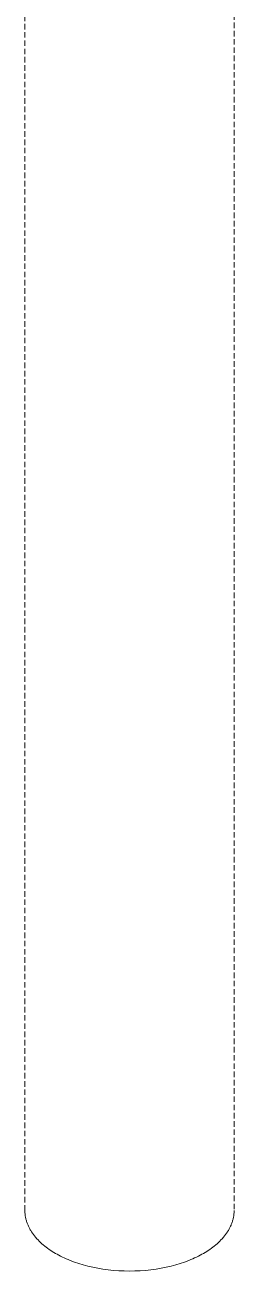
# Model space of a CAD drawing. Header units: millimetres. Extents: x 311 to 4068, y 1050 to 3803.
# Drawn here: x 3980.5 to 4028.8, y 2009.6 to 2297 of the extents above; entities that cross this region are included whole.
import ezdxf

# ---------------------------------------------------------------- set-up
doc = ezdxf.new("R2010")
doc.units = ezdxf.units.MM
doc.linetypes.add('HIDDEN', pattern=[1.905, 1.27, -0.635])
doc.layers.add('ZANO_R_przerywana', color=7, linetype='HIDDEN', lineweight=0)

msp = doc.modelspace()

# ---------------------------------------------------------------- linework, layer by layer
at = {"layer": 'ZANO_R_przerywana'}
for p, q in [((3980.49, 2023.58), (3980.49, 2368.05)), ((4028.79, 2368.05), (4028.79, 2023.58)), ((3980.49, 2023.58), (3980.49, 2023.4)), ((3980.49, 2023.4), (3980.49, 2023.22)), ((4028.79, 2023.58), (4028.78, 2023.4)), ((4028.78, 2023.4), (4028.78, 2023.22)), ((3980.49, 2023.22), (3980.5, 2023.04)), ((3980.5, 2023.04), (3980.52, 2022.86)), ((3980.52, 2022.86), (3980.54, 2022.68)), ((3980.54, 2022.68), (3980.56, 2022.5)), ((3980.56, 2022.5), (3980.58, 2022.32)), ((3980.58, 2022.32), (3980.61, 2022.14)), ((3980.61, 2022.14), (3980.65, 2021.96)), ((3980.65, 2021.96), (3980.69, 2021.78)), ((3980.69, 2021.78), (3980.73, 2021.6)), ((3980.73, 2021.6), (3980.78, 2021.43)), ((3980.78, 2021.43), (3980.83, 2021.25)), ((3980.83, 2021.25), (3980.88, 2021.07)), ((3980.88, 2021.07), (3980.94, 2020.9)), ((3980.94, 2020.9), (3981, 2020.72)), ((3981, 2020.72), (3981.06, 2020.55)), ((3981.06, 2020.55), (3981.13, 2020.38)), ((3981.13, 2020.38), (3981.21, 2020.2)), ((4028.14, 2020.38), (4028.07, 2020.2)), ((4028.21, 2020.55), (4028.14, 2020.38)), ((4028.27, 2020.72), (4028.21, 2020.55)), ((4028.33, 2020.9), (4028.27, 2020.72)), ((4028.39, 2021.07), (4028.33, 2020.9)), ((4028.45, 2021.25), (4028.39, 2021.07)), ((4028.5, 2021.43), (4028.45, 2021.25)), ((4028.54, 2021.6), (4028.5, 2021.43)), ((4028.58, 2021.78), (4028.54, 2021.6)), ((4028.62, 2021.96), (4028.58, 2021.78)), ((4028.66, 2022.14), (4028.62, 2021.96)), ((4028.69, 2022.32), (4028.66, 2022.14)), ((4028.71, 2022.5), (4028.69, 2022.32)), ((4028.74, 2022.68), (4028.71, 2022.5)), ((4028.75, 2022.86), (4028.74, 2022.68)), ((4028.77, 2023.04), (4028.75, 2022.86)), ((4028.78, 2023.22), (4028.77, 2023.04)), ((3981.21, 2020.2), (3981.28, 2020.03)), ((3981.28, 2020.03), (3981.36, 2019.86)), ((3981.36, 2019.86), (3981.45, 2019.69)), ((3981.45, 2019.69), (3981.53, 2019.52)), ((3981.53, 2019.52), (3981.62, 2019.35)), ((3981.62, 2019.35), (3981.72, 2019.18)), ((3981.72, 2019.18), (3981.82, 2019.02)), ((3981.82, 2019.02), (3981.92, 2018.85)), ((3981.92, 2018.85), (3982.02, 2018.69)), ((3982.02, 2018.69), (3982.24, 2018.36)), ((3982.24, 2018.36), (3982.47, 2018.04)), ((3982.47, 2018.04), (3982.72, 2017.73)), ((3982.72, 2017.73), (3982.97, 2017.42)), ((4026.55, 2017.73), (4026.3, 2017.42)), ((4026.8, 2018.04), (4026.55, 2017.73)), ((4027.03, 2018.36), (4026.8, 2018.04)), ((4027.25, 2018.69), (4027.03, 2018.36)), ((4027.35, 2018.85), (4027.25, 2018.69)), ((4027.46, 2019.02), (4027.35, 2018.85)), ((4027.55, 2019.18), (4027.46, 2019.02)), ((4027.65, 2019.35), (4027.55, 2019.18)), ((4027.74, 2019.52), (4027.65, 2019.35)), ((4027.83, 2019.69), (4027.74, 2019.52)), ((4027.91, 2019.86), (4027.83, 2019.69)), ((4027.99, 2020.03), (4027.91, 2019.86)), ((4028.07, 2020.2), (4027.99, 2020.03)), ((3982.97, 2017.42), (3983.24, 2017.11)), ((3983.24, 2017.11), (3983.52, 2016.81)), ((3983.52, 2016.81), (3983.81, 2016.52)), ((3983.81, 2016.52), (3984.11, 2016.23)), ((3984.11, 2016.23), (3984.42, 2015.95)), ((3984.42, 2015.95), (3984.74, 2015.68)), ((3984.74, 2015.68), (3985.06, 2015.41)), ((3985.06, 2015.41), (3985.4, 2015.15)), ((3985.4, 2015.15), (3985.74, 2014.9)), ((3985.74, 2014.9), (3986.09, 2014.65)), ((3986.09, 2014.65), (3986.45, 2014.41)), ((4023.18, 2014.65), (4022.82, 2014.41)), ((4023.53, 2014.9), (4023.18, 2014.65)), ((4023.87, 2015.15), (4023.53, 2014.9)), ((4024.21, 2015.41), (4023.87, 2015.15)), ((4024.53, 2015.68), (4024.21, 2015.41)), ((4024.85, 2015.95), (4024.53, 2015.68)), ((4025.16, 2016.23), (4024.85, 2015.95)), ((4025.46, 2016.52), (4025.16, 2016.23)), ((4025.75, 2016.81), (4025.46, 2016.52)), ((4026.03, 2017.11), (4025.75, 2016.81)), ((4026.3, 2017.42), (4026.03, 2017.11)), ((3986.45, 2014.41), (3986.81, 2014.17)), ((3986.81, 2014.17), (3987.18, 2013.94)), ((3987.18, 2013.94), (3987.56, 2013.72)), ((3987.56, 2013.72), (3987.94, 2013.5)), ((3987.94, 2013.5), (3988.34, 2013.29)), ((3988.34, 2013.29), (3988.74, 2013.08)), ((3988.74, 2013.08), (3989.16, 2012.87)), ((3989.16, 2012.87), (3989.59, 2012.67)), ((3989.59, 2012.67), (3990.03, 2012.47)), ((3990.03, 2012.47), (3990.49, 2012.28)), ((3990.49, 2012.28), (3990.95, 2012.09)), ((3990.95, 2012.09), (3991.91, 2011.73)), ((4017.36, 2011.73), (4018.32, 2012.09)), ((4018.32, 2012.09), (4018.78, 2012.28)), ((4018.78, 2012.28), (4019.24, 2012.47)), ((4019.24, 2012.47), (4019.68, 2012.67)), ((4019.68, 2012.67), (4020.11, 2012.87)), ((4020.11, 2012.87), (4020.53, 2013.08)), ((4020.53, 2013.08), (4020.93, 2013.29)), ((4020.93, 2013.29), (4021.33, 2013.5)), ((4021.33, 2013.5), (4021.71, 2013.72)), ((4022.09, 2013.94), (4021.71, 2013.72)), ((4022.46, 2014.17), (4022.09, 2013.94)), ((4022.82, 2014.41), (4022.46, 2014.17)), ((3991.91, 2011.73), (3992.92, 2011.39)), ((3992.92, 2011.39), (3993.96, 2011.07)), ((3993.96, 2011.07), (3995.04, 2010.78)), ((3995.04, 2010.78), (3996.16, 2010.52)), ((3996.16, 2010.52), (3997.31, 2010.29)), ((3997.31, 2010.29), (3998.49, 2010.1)), ((3998.49, 2010.1), (3999.69, 2009.93)), ((3999.69, 2009.93), (4000.91, 2009.8)), ((4000.91, 2009.8), (4002.14, 2009.71)), ((4002.14, 2009.71), (4003.39, 2009.66)), ((4003.39, 2009.66), (4004.64, 2009.64)), ((4004.64, 2009.64), (4005.89, 2009.66)), ((4005.89, 2009.66), (4007.13, 2009.71)), ((4007.13, 2009.71), (4008.36, 2009.8)), ((4008.36, 2009.8), (4009.58, 2009.93)), ((4009.58, 2009.93), (4010.78, 2010.1)), ((4010.78, 2010.1), (4011.96, 2010.29)), ((4011.96, 2010.29), (4013.11, 2010.52)), ((4013.11, 2010.52), (4014.23, 2010.78)), ((4014.23, 2010.78), (4015.31, 2011.07)), ((4015.31, 2011.07), (4016.35, 2011.39)), ((4016.35, 2011.39), (4017.36, 2011.73))]:
    msp.add_line(p, q, dxfattribs=at)

doc.saveas('drawing.dxf')
